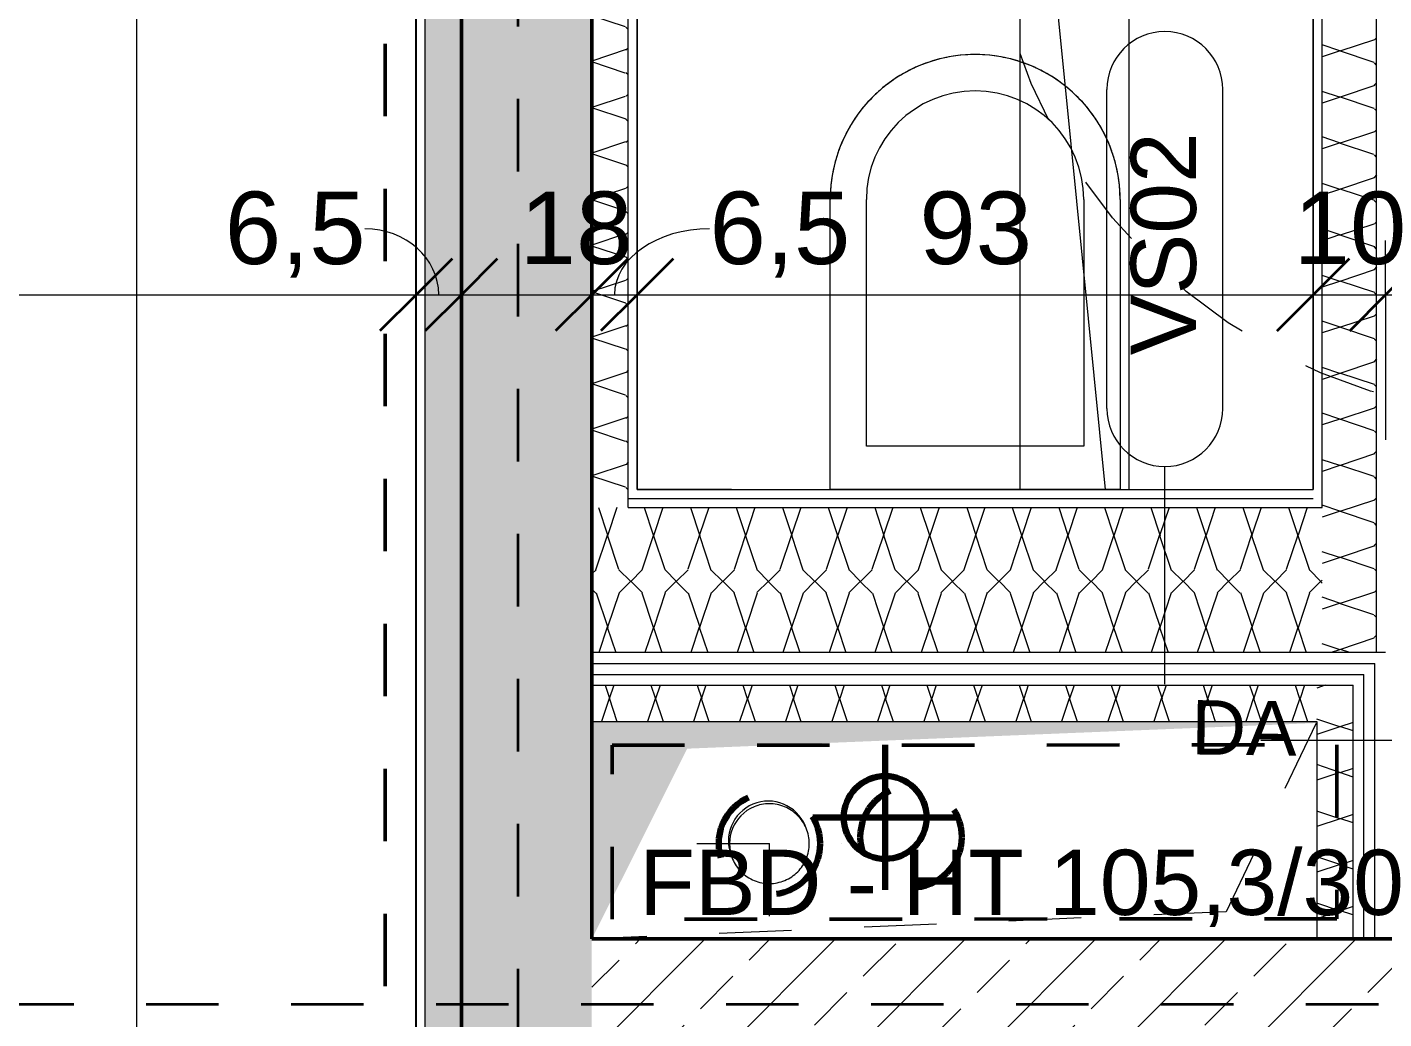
# Model space of a CAD drawing. Header units: metres. Extents: x -67.4 to -27.2, y 43.9 to 89.6.
# Drawn here: x -45.808 to -43.936, y 62.601 to 63.969 of the extents above; entities that cross this region are included whole.
import ezdxf

# ---------------------------------------------------------------- set-up
doc = ezdxf.new("R2010")
doc.units = ezdxf.units.M
for name, pattern in [('Strich Punkt', [0.015875, 0.00635, -0.004763, 0, -0.004763]), ('Strich Punkt Mittel', [0.015875, 0.00635, -0.004763, 0, -0.004763]), ('Verdeckt', [0.003, 0.002, -0.001])]:
    doc.linetypes.add(name, pattern=pattern)
for name, color, linetype, lineweight in [('A-DETL-GENF_', 92, 'Continuous', 13), ('A_2D', 7, 'Continuous', 13), ('A_Bemassung-50_', 4, 'Continuous', 9), ('A_Bemassung_', 4, 'Continuous', 9), ('A_Beschriftung_', 7, 'Continuous', 9), ('A_Bodenschlitz', 7, 'Continuous', 5), ('A_Brandabschnitte', 30, 'Verdeckt', 50), ('A_Decken', 8, 'Continuous', 13), ('A_Durchbruch_Projektion', 8, 'Verdeckt', 5), ('A_Kanal_RW', 150, 'Strich Punkt', 100), ('A_Kanal_SW', 34, 'Strich Punkt', 100), ('A_Raeume_', 7, 'Continuous', 5), ('A_Raster_', 1, 'Continuous', 9), ('A_Sanitaer', 3, 'Continuous', 13), ('A_Waende', 7, 'Continuous', 13), ('P-PIPE', 3, 'Continuous', 5), ('P-PIPE-CNTR', 3, 'Continuous', 5), ('Text', 90, 'Continuous', 9)]:
    doc.layers.add(name, color=color, linetype=linetype, lineweight=lineweight)
doc.styles.add('Arial_2', font='arial.ttf', dxfattribs={"height": 0.09})
doc.styles.add('Arial_5', font='arial.ttf', dxfattribs={"height": 0.1})
doc.styles.add('Arial_6', font='arial.ttf', dxfattribs={"height": 0.075})
doc.dimstyles.new('WGA-Bemaßung', dxfattribs={"dimscale": 0.3048, "dimtxt": 0.102026, "dimasz": 0.328084, "dimexe": 0.246063, "dimexo": 0.0625, "dimgap": 0.04101, "dimtad": 1, "dimdec": 1, "dimlfac": 100, "dimrnd": 0.5, "dimdsep": 46, "dimtxsty": 'Arial_5', "dimblk1": 'OBLIQUE', "dimblk2": 'OBLIQUE', "dimsah": 1, "dimcen": 0.09, "dimdle": 0.246063, "dimazin": 2, "dimtfac": 1, "dimtdec": 4, "dimtix": 1, "dimtmove": 0, "dimatfit": 3, "dimfxl": 0.656168, "dimfxlon": 1, "dimtvp": 1, "dimtolj": 1, "dimtzin": 0, "dimarcsym": 2})
doc.dimstyles.new('WGA-Bemaßung_3', dxfattribs={"dimscale": 0.3048, "dimtxt": 0.102026, "dimasz": 0.328084, "dimexe": 0.246063, "dimexo": 0.0625, "dimgap": 0.04101, "dimtad": 1, "dimdec": 1, "dimlfac": 100, "dimrnd": 0.5, "dimdsep": 46, "dimtxsty": 'Arial_5', "dimblk1": 'OBLIQUE', "dimblk2": 'OBLIQUE', "dimsah": 1, "dimcen": 0.09, "dimdle": 0.246063, "dimazin": 2, "dimtfac": 1, "dimtdec": 4, "dimtix": 1, "dimtmove": 1, "dimatfit": 3, "dimfxl": 0.656168, "dimfxlon": 1, "dimtvp": 1, "dimtolj": 1, "dimtzin": 0, "dimarcsym": 2})
doc.dimstyles.new('WGA-Bemaßung_4', dxfattribs={"dimscale": 0.3048, "dimtxt": 0.102026, "dimasz": 0.328084, "dimexe": 0.246063, "dimexo": 0.0625, "dimgap": 0.04101, "dimtad": 1, "dimdec": 1, "dimlfac": 100, "dimrnd": 0.5, "dimdsep": 46, "dimtxsty": 'Arial_5', "dimblk1": 'OBLIQUE', "dimblk2": 'OBLIQUE', "dimsah": 1, "dimcen": 0.09, "dimdle": 0.246063, "dimazin": 2, "dimtfac": 1, "dimtdec": 4, "dimtix": 1, "dimtmove": 2, "dimatfit": 3, "dimfxl": 0.656168, "dimfxlon": 1, "dimtvp": 1, "dimtolj": 1, "dimtzin": 0, "dimarcsym": 2})
doc.dimstyles.new('WGA-Bemaßung_5', dxfattribs={"dimscale": 0.3048, "dimtxt": 0.102026, "dimasz": 0.328084, "dimexe": 0.246063, "dimexo": 0.0625, "dimgap": 0.04101, "dimtad": 1, "dimdec": 1, "dimlfac": 100, "dimrnd": 0.5, "dimdsep": 46, "dimtxsty": 'Arial_5', "dimblk1": 'OBLIQUE', "dimblk2": 'OBLIQUE', "dimsah": 1, "dimcen": 0.09, "dimdle": 0.246063, "dimazin": 2, "dimtfac": 1, "dimtdec": 4, "dimtix": 1, "dimtmove": 0, "dimatfit": 3, "dimfxl": 0.656168, "dimfxlon": 1, "dimtvp": 1, "dimtolj": 1, "dimtzin": 0, "dimarcsym": 2})
pattern_1 = [(45, (0, 0), (-0.08980256, 0.08980256), []), (45, (0.0898, 0), (-0.08980256, 0.08980256), [0.0635, -0.03175])]

# ---------------------------------------------------------------- blocks, each defined once
blk = doc.blocks.new('Sani_WC-Wandbasierend - 400x600-3804283-263_PP_03DG_BT2')
at = {"layer": 'A_Sanitaer', "lineweight": 5}
for p, q in [((-0.075, -0.5125), (-0.075, -0.1125)), ((-0.075, -0.1125), (0.325, -0.1125)), ((-0.075, -0.5125), (-0.075, -0.1125)), ((0.325, -0.1125), (0.325, -0.5125)), ((0.325, -0.1125), (0.325, -0.5125)), ((-0.025, -0.1725), (0.275, -0.1725)), ((-0.025, -0.5125), (-0.025, -0.1725)), ((0.275, -0.1725), (0.275, -0.5125))]:
    blk.add_line(p, q, dxfattribs=at)
for radius, start, end in [(0.2, 180, 0), (0.2, 180, 195.2197), (0.15, 180, 360), (0.2, 344.7803, 360), (0.2, 195.2197, 200.149), (0.2, 339.851, 344.7803), (0.2, 200.149, 210.5085), (0.2, 332.2044, 339.851), (0.2, 210.5085, 216.2662), (0.2, 323.7338, 329.4915), (0.2, 329.4915, 332.0709), (0.2, 216.2662, 225.9281), (0.2, 314.0719, 323.7338), (0.2, 225.9281, 231.8048), (0.2, 231.8048, 241.6661), (0.2, 298.3339, 308.1952), (0.2, 308.1952, 314.0719), (0.2, 241.6661, 247.1471), (0.2, 292.8529, 298.3339), (0.2, 247.1471, 258.666), (0.2, 258.666, 262.3967), (0.2, 262.3967, 277.6033), (0.2, 277.6033, 281.334), (0.2, 281.334, 292.8529)]:
    blk.add_arc((0.125, -0.5125), radius, start, end, dxfattribs=at)
blk = doc.blocks.new('Symbol_Schatten - Bodendurchbruch_Schatten-5766304-263_PP_03DG_BT2')
at = {"layer": 'A-DETL-GENF_'}
blk.add_hatch(color=256, dxfattribs=at).paths.add_polyline_path([(-0.5263, -0.15), (-0.3948, 0.1125), (0.4737, 0.1479), (0.4736, 0.15), (-0.5263, 0.15), (-0.5263, -0.15)])
blk = doc.blocks.new('Symbol_Schatten_Verdeckt_unten - Bodendurchbruch_Schatten_Verdeckt_unten-V67-263_PP_03DG_BT2')
at = {"layer": 'A_Durchbruch_Projektion'}
for p, q in [((-0.375, 0.1125), (0.5, 0.15)), ((-0.499, -0.1478), (-0.375, 0.1125))]:
    blk.add_line(p, q, dxfattribs=at)
blk = doc.blocks.new('Allg_BS - HKLS-10240990-263_PP_03DG_BT2')
at = {"layer": 'A_Bodenschlitz'}
for p, q in [((-0.4294, 0.0065), (0.1598, 0.0065)), ((0.1256, -0.056), (0.7506, 0.0065)), ((0.1598, 0.0065), (0.7506, 0.0065)), ((0.7506, 0.0065), (0.7506, -0.1435)), ((-0.4294, -0.1115), (0.1256, -0.056)), ((0.7506, -0.1435), (-0.4294, -0.1435))]:
    blk.add_line(p, q, dxfattribs=at)
blk = doc.blocks.new('DIMBLOCK232-263_PP_03DG_BT2')
at = {"layer": 'A_Bemassung-50_', "transparency": 16777216}
for p, q in [((-46.821, 63.6), (-46.821, 63.8)), ((-45.271, 63.6), (-45.271, 63.8)), ((-46.821, 63.6), (-45.271, 63.6)), ((-46.821, 63.6), (-46.821, 63.525)), ((-45.271, 63.6), (-45.271, 63.525))]:
    blk.add_line(p, q, dxfattribs=at)
at = {"layer": 'A_Bemassung-50_', "lineweight": 35, "transparency": 16777216}
for p, q in [((-46.821, 63.6), (-46.771, 63.65)), ((-45.271, 63.6), (-45.221, 63.65)), ((-46.821, 63.6), (-46.871, 63.55)), ((-45.271, 63.6), (-45.321, 63.55))]:
    blk.add_line(p, q, dxfattribs=at)
at = {"layer": 'A_Bemassung-50_', "color": 0, "transparency": 16777216, "insert": (-46.1614, 63.7423), "char_height": 0.1, "width": 0.276883, "attachment_point": 1, "rotation": 359.9983, "line_spacing_factor": 0.941778, "style": 'Arial_5'}
blk.add_mtext('155', dxfattribs=at)
blk = doc.blocks.new('_Oblique')
at = {"color": 0, "linetype": 'ByBlock', "lineweight": -2}
blk.add_line((-0.5, -0.5), (0.5, 0.5), dxfattribs=at)
blk = doc.blocks.new('DIMBLOCK233-263_PP_03DG_BT2')
at = {"layer": 'A_Bemassung-50_', "transparency": 16777216}
for p, q in [((-45.271, 63.6), (-45.271, 63.8)), ((-45.2085, 63.6), (-45.2085, 63.8)), ((-45.271, 63.6), (-45.2085, 63.6)), ((-45.271, 63.6), (-45.271, 63.525)), ((-45.2085, 63.6), (-45.2085, 63.525))]:
    blk.add_line(p, q, dxfattribs=at)
at = {"layer": 'A_Bemassung-50_', "lineweight": 35, "transparency": 16777216}
for p, q in [((-45.271, 63.6), (-45.221, 63.65)), ((-45.2085, 63.6), (-45.1585, 63.65)), ((-45.271, 63.6), (-45.321, 63.55)), ((-45.2085, 63.6), (-45.2585, 63.55))]:
    blk.add_line(p, q, dxfattribs=at)
at = {"layer": 'A_Bemassung-50_', "transparency": 16777216}
blk.add_ellipse((-45.3418, 63.6), major_axis=(-0.102, 0), ratio=0.891807, start_param=3.141593, end_param=4.712389, dxfattribs=at)
at = {"layer": 'A_Bemassung-50_', "color": 0, "transparency": 16777216, "insert": (-45.5349, 63.7423), "char_height": 0.1, "width": 0.231677, "attachment_point": 1, "rotation": 359.9983, "line_spacing_factor": 0.941778, "style": 'Arial_5'}
blk.add_mtext('6,5', dxfattribs=at)
blk = doc.blocks.new('DIMBLOCK234-263_PP_03DG_BT2')
at = {"layer": 'A_Bemassung-50_', "transparency": 16777216}
for p, q in [((-45.2085, 63.6), (-45.2085, 63.8)), ((-45.0285, 63.6), (-45.0285, 63.8)), ((-45.2085, 63.6), (-45.0285, 63.6)), ((-45.2085, 63.6), (-45.2085, 63.525)), ((-45.0285, 63.6), (-45.0285, 63.525))]:
    blk.add_line(p, q, dxfattribs=at)
at = {"layer": 'A_Bemassung-50_', "lineweight": 35, "transparency": 16777216}
for p, q in [((-45.2085, 63.6), (-45.1585, 63.65)), ((-45.0285, 63.6), (-44.9785, 63.65)), ((-45.2085, 63.6), (-45.2585, 63.55)), ((-45.0285, 63.6), (-45.0785, 63.55))]:
    blk.add_line(p, q, dxfattribs=at)
at = {"layer": 'A_Bemassung-50_', "color": 0, "transparency": 16777216, "insert": (-45.128, 63.7423), "char_height": 0.1, "width": 0.184588, "attachment_point": 1, "rotation": 359.9983, "line_spacing_factor": 0.941778, "style": 'Arial_5'}
blk.add_mtext('18', dxfattribs=at)
blk = doc.blocks.new('DIMBLOCK235-263_PP_03DG_BT2')
at = {"layer": 'A_Bemassung-50_', "transparency": 16777216}
for p, q in [((-45.0285, 63.6), (-45.0285, 63.8)), ((-44.966, 63.6), (-44.966, 63.8)), ((-45.0285, 63.6), (-44.966, 63.6)), ((-45.0285, 63.6), (-45.0285, 63.525)), ((-44.966, 63.6), (-44.966, 63.525))]:
    blk.add_line(p, q, dxfattribs=at)
at = {"layer": 'A_Bemassung-50_', "lineweight": 35, "transparency": 16777216}
for p, q in [((-45.0285, 63.6), (-44.9785, 63.65)), ((-44.966, 63.6), (-44.916, 63.65)), ((-45.0285, 63.6), (-45.0785, 63.55)), ((-44.966, 63.6), (-45.016, 63.55))]:
    blk.add_line(p, q, dxfattribs=at)
at = {"layer": 'A_Bemassung-50_', "transparency": 16777216}
blk.add_ellipse((-44.8662, 63.6), major_axis=(-0.1311, 0), ratio=0.694095, start_param=4.712389, end_param=6.283185, dxfattribs=at)
at = {"layer": 'A_Bemassung-50_', "color": 0, "transparency": 16777216, "insert": (-44.8662, 63.7423), "char_height": 0.1, "width": 0.231677, "attachment_point": 1, "rotation": 359.9983, "line_spacing_factor": 0.941778, "style": 'Arial_5'}
blk.add_mtext('6,5', dxfattribs=at)
blk = doc.blocks.new('DIMBLOCK236-263_PP_03DG_BT2')
at = {"layer": 'A_Bemassung-50_', "transparency": 16777216}
for p, q in [((-44.966, 63.6), (-44.966, 63.8)), ((-44.0335, 63.5999), (-44.0335, 63.7999)), ((-44.966, 63.6), (-44.0335, 63.5999)), ((-44.966, 63.6), (-44.966, 63.525)), ((-44.0335, 63.5999), (-44.0335, 63.5249))]:
    blk.add_line(p, q, dxfattribs=at)
at = {"layer": 'A_Bemassung-50_', "lineweight": 35, "transparency": 16777216}
for p, q in [((-44.966, 63.6), (-44.916, 63.65)), ((-44.0335, 63.5999), (-43.9835, 63.6499)), ((-44.966, 63.6), (-45.016, 63.55)), ((-44.0335, 63.5999), (-44.0835, 63.5499))]:
    blk.add_line(p, q, dxfattribs=at)
at = {"layer": 'A_Bemassung-50_', "color": 0, "transparency": 16777216, "insert": (-44.5767, 63.7423), "char_height": 0.1, "width": 0.184588, "attachment_point": 1, "rotation": 359.9983, "line_spacing_factor": 0.941778, "style": 'Arial_5'}
blk.add_mtext('93', dxfattribs=at)
blk = doc.blocks.new('DIMBLOCK237-263_PP_03DG_BT2')
at = {"layer": 'A_Bemassung-50_', "transparency": 16777216}
for p, q in [((-44.0335, 63.5999), (-44.0335, 63.7999)), ((-43.9335, 63.5999), (-43.9335, 63.6749)), ((-44.0335, 63.5999), (-43.9335, 63.5999)), ((-44.0335, 63.5999), (-44.0335, 63.5249)), ((-43.9335, 63.5999), (-43.9335, 63.3999))]:
    blk.add_line(p, q, dxfattribs=at)
at = {"layer": 'A_Bemassung-50_', "lineweight": 35, "transparency": 16777216}
for p, q in [((-44.0335, 63.5999), (-43.9835, 63.6499)), ((-43.9335, 63.5999), (-43.8835, 63.6499)), ((-44.0335, 63.5999), (-44.0835, 63.5499)), ((-43.9335, 63.5999), (-43.9835, 63.5499))]:
    blk.add_line(p, q, dxfattribs=at)
at = {"layer": 'A_Bemassung-50_', "color": 0, "transparency": 16777216, "insert": (-44.0604, 63.7423), "char_height": 0.1, "width": 0.184588, "attachment_point": 1, "rotation": 359.9983, "line_spacing_factor": 0.941778, "style": 'Arial_5'}
blk.add_mtext('10', dxfattribs=at)
blk = doc.blocks.new('DIMBLOCK238-263_PP_03DG_BT2')
at = {"layer": 'A_Bemassung-50_', "transparency": 16777216}
for p, q in [((-41.4929, 63.5999), (-41.4929, 63.7999)), ((-43.9335, 63.5999), (-43.9335, 63.6749)), ((-43.9335, 63.5999), (-41.4929, 63.5999)), ((-43.9335, 63.5999), (-43.9335, 63.3999)), ((-41.4929, 63.5999), (-41.4929, 63.5249))]:
    blk.add_line(p, q, dxfattribs=at)
at = {"layer": 'A_Bemassung-50_', "lineweight": 35, "transparency": 16777216}
for p, q in [((-43.9335, 63.5999), (-43.8835, 63.6499)), ((-41.4929, 63.5999), (-41.4429, 63.6499)), ((-43.9335, 63.5999), (-43.9835, 63.5499)), ((-41.4929, 63.5999), (-41.5429, 63.5499))]:
    blk.add_line(p, q, dxfattribs=at)
at = {"layer": 'A_Bemassung-50_', "color": 0, "transparency": 16777216, "insert": (-42.8286, 63.9484), "char_height": 0.1, "width": 0.276883, "attachment_point": 1, "rotation": 359.9983, "line_spacing_factor": 0.941778, "style": 'Arial_5'}
blk.add_mtext('244', dxfattribs=at)
blk = doc.blocks.new('BS_Wand_Lollipop - rechts_oben-2026913-263_PP_03DG_BT2')
at = {"layer": 'A_Beschriftung_'}
for p, q in [((0.0046, 0.0016), (0.0134, 0.0016)), ((-0.003, 0), (0.003, 0)), ((0.0046, -0.0016), (0.0134, -0.0016))]:
    blk.add_line(p, q, dxfattribs=at)
for centre, start, end in [((0.0046, 0), 90, 270), ((0.0134, 0), 270, 90)]:
    blk.add_arc(centre, 0.0016, start, end, dxfattribs=at)
blk = doc.blocks.new('DIMBLOCK359-263_PP_03DG_BT2')
at = {"layer": 'A_Bemassung-50_', "lineweight": 35, "transparency": 16777216}
for p, q in [((-45.6565, 65.1463), (-45.7065, 65.1963)), ((-45.6565, 65.1463), (-45.6065, 65.0963)), ((-45.6567, 59.2837), (-45.7067, 59.3337)), ((-45.6567, 59.2837), (-45.6067, 59.2337))]:
    blk.add_line(p, q, dxfattribs=at)
at = {"layer": 'A_Bemassung-50_', "transparency": 16777216}
for p, q in [((-45.6565, 65.1463), (-45.7315, 65.1463)), ((-45.6565, 65.1463), (-45.6567, 59.2837)), ((-45.6565, 65.1463), (-45.4565, 65.1463)), ((-45.6567, 59.2837), (-45.7317, 59.2837)), ((-45.6567, 59.2837), (-45.4567, 59.2837))]:
    blk.add_line(p, q, dxfattribs=at)
at = {"layer": 'A_Bemassung-50_', "color": 0, "transparency": 16777216, "insert": (-45.7989, 62.0416), "char_height": 0.1, "width": 0.416266, "attachment_point": 1, "rotation": 90, "line_spacing_factor": 0.941778, "style": 'Arial_5'}
blk.add_mtext('586,5', dxfattribs=at)

msp = doc.modelspace()

# ---------------------------------------------------------------- hatches: boundary and pattern name
at = {"layer": 'A_Waende', "lineweight": 5}
h = msp.add_hatch(dxfattribs=at)
h.set_pattern_fill('FP_2', color=250, style=0, pattern_type=2)
h.set_pattern_definition(pattern_1)
h.paths.add_polyline_path([(-45.0288, 55.6487), (-45.0287, 58.2637), (-45.2087, 58.2637), (-45.2087, 55.6487), (-45.0976, 55.6487)])
h.paths.add_polyline_path([(-45.0287, 59.2837), (-45.0285, 65.1463), (-45.2085, 65.1463), (-45.2085, 59.2837), (-45.0287, 59.2837)])
h.paths.add_polyline_path([(-45.0284, 66.1663), (-45.0284, 66.1663), (-45.0283, 72.0239), (-45.2083, 72.0239), (-45.2083, 66.1663), (-45.0285, 66.1663)])
h.paths.add_polyline_path([(-45.0283, 71.3533), (-45.0283, 71.3533), (-45.0283, 71.6779)])
h.paths.add_polyline_path([(-45.0283, 73.0439), (-45.0282, 73.0439), (-45.0282, 76.4765), (-45.2081, 76.4765), (-45.2082, 73.0439)])
h = msp.add_hatch(dxfattribs=at)
h.set_pattern_fill('FP_9', color=250, angle=-112.36, style=0, pattern_type=2)
h.set_pattern_definition([(314.998, (-45.27071, 66.52067), (0.2539954, -0.1270123), [0.02245, -0.15715]), (314.998, (-45.16011, 66.47409), (0.2539954, -0.1270123), [0.02245, -0.15715]), (314.998, (-45.27058, 66.4579), (0.2539954, -0.1270123), [0.02245, -0.15715]), (314.998, (-45.159435, 66.41002), (0.2539954, -0.1270123), [0.02245, -0.15715]), (341.563, (-45.255255, 66.50566), (0.50799322, -0.12701842), [0.0502, -0.35141]), (341.563, (-45.207873, 66.489414), (0.50799322, -0.12701842), [0.0502, -0.35141]), (341.563, (-45.255504, 66.441966), (0.50799322, -0.12701842), [0.0502, -0.35141]), (341.563, (-45.206817, 66.426264), (0.50799322, -0.12701842), [0.0502, -0.35141]), (44.998, (-45.16018, 66.50548), (-0.2540043, -0.1269946), [0.02245, -0.15715]), (44.998, (-45.27058, 66.4579), (-0.2540043, -0.1269946), [0.02245, -0.15715]), (44.998, (-45.1595, 66.4414), (-0.2540043, -0.1269946), [0.02245, -0.15715]), (44.998, (-45.27083, 66.3942), (-0.2540043, -0.1269946), [0.02245, -0.15715]), (18.433, (-45.207873, 66.489414), (-0.50800209, -0.12698295), [0.0502, -0.35141]), (18.433, (-45.25557, 66.47335), (-0.50800209, -0.12698295), [0.0502, -0.35141]), (18.433, (-45.206817, 66.426264), (-0.50800209, -0.12698295), [0.0502, -0.35141]), (18.433, (-45.254514, 66.4102), (-0.50800209, -0.12698295), [0.0502, -0.35141])])
h.paths.add_polyline_path([(-45.2087, 57.3461), (-45.2087, 57.3461), (-45.2087, 58.2637), (-45.2587, 58.2637), (-45.2587, 57.3461), (-45.2539, 57.3461)])
h.paths.add_polyline_path([(-45.2087, 59.2837), (-45.2085, 65.1463), (-45.2585, 65.1463), (-45.2585, 59.2837)])
h.paths.add_polyline_path([(-45.2084, 66.1663), (-45.2083, 72.0239), (-45.2583, 72.0239), (-45.2583, 66.1663)])
h.paths.add_polyline_path([(-45.2082, 73.0439), (-45.2082, 75.6964), (-45.2582, 75.6964), (-45.2582, 73.0439), (-45.2083, 73.0439)])
h = msp.add_hatch(dxfattribs=at)
h.set_pattern_fill('FP_128', color=250, angle=247.64, style=0, pattern_type=2)
h.set_pattern_definition([(135, (-44.965925, 64.144025), (-0.254, 0.127003), [0.02245, -0.15715]), (135, (-45.07707, 64.19191), (-0.254, 0.127003), [0.02245, -0.15715]), (135, (-44.96606, 64.206795), (-0.254, 0.1270034), [0.02245, -0.15715]), (135, (-45.0772, 64.25468), (-0.254, 0.1270034), [0.02245, -0.15715]), (161.565, (-44.982303, 64.159413), (-0.5079977, 0.1270007), [0.0502, -0.35141]), (161.565, (-45.029685, 64.17566), (-0.5079977, 0.1270007), [0.0502, -0.35141]), (161.565, (-44.982053, 64.223107), (-0.5079977, 0.1270007), [0.0502, -0.35141]), (161.565, (-45.029435, 64.239354), (-0.5079977, 0.1270007), [0.0502, -0.35141]), (225, (-45.07738, 64.1596), (0.254, 0.127003), [0.02245, -0.15715]), (225, (-44.96606, 64.206795), (0.254, 0.1270034), [0.02245, -0.15715]), (225, (-45.07713, 64.22329), (0.254, 0.1270034), [0.02245, -0.15715]), (225, (-44.96581, 64.27049), (0.254, 0.1270034), [0.02245, -0.15715]), (198.435, (-45.029685, 64.17566), (0.5079977, 0.1270007), [0.0502, -0.35141]), (198.435, (-44.981988, 64.191722), (0.5079977, 0.1270007), [0.0502, -0.35141]), (198.435, (-45.029435, 64.239354), (0.5079977, 0.1270007), [0.0502, -0.35141]), (198.435, (-44.98212, 64.25449), (0.5079977, 0.1270007), [0.0502, -0.35141])])
h.paths.add_polyline_path([(-44.9785, 63.3063), (-44.9785, 64.9688), (-45.0285, 64.9688), (-45.0284, 63.3063), (-44.985, 63.3063)])
h = msp.add_hatch(dxfattribs=at)
h.set_pattern_fill('FP_66', color=250, angle=247.64, style=0, pattern_type=2)
h.set_pattern_definition([(134.998, (-43.9334, 64.03071), (-0.253995, 0.127012), [0.02245, -0.15715]), (134.998, (-44.04454, 64.07859), (-0.253995, 0.127012), [0.02245, -0.15715]), (134.998, (-43.93315, 64.0944), (-0.253995, 0.127012), [0.02245, -0.15715]), (134.998, (-44.04429, 64.14228), (-0.2539954, 0.127012), [0.02245, -0.15715]), (161.563, (-43.949398, 64.04702), (-0.5079932, 0.1270184), [0.0502, -0.35141]), (161.563, (-43.99678, 64.063266), (-0.5079932, 0.1270184), [0.0502, -0.35141]), (161.563, (-43.94915, 64.110713), (-0.5079932, 0.1270184), [0.0502, -0.35141]), (161.563, (-43.99691, 64.126035), (-0.5079932, 0.1270184), [0.0502, -0.35141]), (224.998, (-44.04448, 64.0472), (0.254004, 0.126995), [0.02245, -0.15715]), (224.998, (-43.93315, 64.0944), (0.254004, 0.1269946), [0.02245, -0.15715]), (224.998, (-44.04423, 64.1109), (0.254004, 0.1269946), [0.02245, -0.15715]), (224.998, (-43.93383, 64.15848), (0.254004, 0.1269946), [0.02245, -0.15715]), (198.433, (-43.99678, 64.063266), (0.5080021, 0.126983), [0.0502, -0.35141]), (198.433, (-43.949463, 64.078404), (0.5080021, 0.126983), [0.0502, -0.35141]), (198.433, (-43.99691, 64.126035), (0.5080021, 0.126983), [0.0502, -0.35141]), (198.433, (-43.949214, 64.1421), (0.5080021, 0.126983), [0.0502, -0.35141])])
h.paths.add_polyline_path([(-43.946, 63.1063), (-43.946, 64.9688), (-44.021, 64.9688), (-44.021, 63.1063), (-43.9758, 63.1063)])
h = msp.add_hatch(dxfattribs=at)
h.set_pattern_fill('FP_67', color=250, angle=-112.36, style=0, pattern_type=2)
h.set_pattern_definition([(224.998, (-44.53131, 63.3316), (-0.127012, -0.253995), [0.02245, -0.15715]), (224.998, (-44.57827, 63.22008), (-0.127012, -0.253995), [0.02245, -0.15715]), (224.998, (-44.59408, 63.33147), (-0.127012, -0.253995), [0.02245, -0.15715]), (224.998, (-44.64196, 63.22033), (-0.127012, -0.253995), [0.02245, -0.15715]), (251.563, (-44.5467, 63.315226), (-0.1270184, -0.5079932), [0.0502, -0.35141]), (251.563, (-44.562947, 63.267844), (-0.1270184, -0.5079932), [0.0502, -0.35141]), (251.563, (-44.610394, 63.315475), (-0.1270184, -0.5079932), [0.0502, -0.35141]), (251.563, (-44.62664, 63.268093), (-0.1270184, -0.5079932), [0.0502, -0.35141]), (314.998, (-44.54688, 63.22015), (-0.126995, 0.254004), [0.02245, -0.15715]), (314.998, (-44.59408, 63.33147), (-0.126995, 0.254004), [0.02245, -0.15715]), (314.998, (-44.61058, 63.2204), (-0.126995, 0.254004), [0.02245, -0.15715]), (314.998, (-44.65816, 63.3308), (-0.126995, 0.254004), [0.02245, -0.15715]), (288.433, (-44.562947, 63.267844), (-0.126983, 0.508002), [0.0502, -0.35141]), (288.433, (-44.57901, 63.31554), (-0.126983, 0.508002), [0.0502, -0.35141]), (288.433, (-44.62664, 63.268093), (-0.126983, 0.508002), [0.0502, -0.35141]), (288.433, (-44.64178, 63.31541), (-0.126983, 0.508002), [0.0502, -0.35141])])
h.paths.add_polyline_path([(-44.021, 63.1063), (-44.021, 63.3063), (-45.0285, 63.3063), (-45.0284, 63.1063), (-44.025, 63.1063)])
h = msp.add_hatch(dxfattribs=at)
h.set_pattern_fill('FP_69', color=250, angle=-112.36, style=0, pattern_type=2)
h.set_pattern_definition([(224.998, (-44.52868, 63.10669), (-0.127012, -0.253995), [0.02245, -0.15715]), (224.998, (-44.57563, 62.99517), (-0.127012, -0.253995), [0.02245, -0.15715]), (224.998, (-44.59145, 63.10656), (-0.127012, -0.253995), [0.02245, -0.15715]), (224.998, (-44.63933, 62.99542), (-0.127012, -0.253995), [0.02245, -0.15715]), (251.563, (-44.544065, 63.090312), (-0.1270184, -0.5079932), [0.0502, -0.35141]), (251.563, (-44.56031, 63.04293), (-0.1270184, -0.5079932), [0.0502, -0.35141]), (251.563, (-44.60776, 63.09056), (-0.1270184, -0.5079932), [0.0502, -0.35141]), (251.563, (-44.624006, 63.04318), (-0.1270184, -0.5079932), [0.0502, -0.35141]), (314.998, (-44.54425, 62.99523), (-0.126995, 0.254004), [0.02245, -0.15715]), (314.998, (-44.59145, 63.10656), (-0.126995, 0.254004), [0.02245, -0.15715]), (314.998, (-44.60794, 62.99548), (-0.126995, 0.254004), [0.02245, -0.15715]), (314.998, (-44.65552, 63.10588), (-0.126995, 0.254004), [0.02245, -0.15715]), (288.433, (-44.56031, 63.04293), (-0.126983, 0.508002), [0.0502, -0.35141]), (288.433, (-44.576374, 63.090627), (-0.126983, 0.508002), [0.0502, -0.35141]), (288.433, (-44.624006, 63.04318), (-0.126983, 0.508002), [0.0502, -0.35141]), (288.433, (-44.639143, 63.090497), (-0.126983, 0.508002), [0.0502, -0.35141])])
h.paths.add_polyline_path([(-44.0285, 63.0113), (-44.0285, 63.0613), (-45.0285, 63.0613), (-45.0284, 63.0113), (-44.0335, 63.0113)])
h = msp.add_hatch(dxfattribs=at)
h.set_pattern_fill('FP_68', color=250, angle=247.64, style=0, pattern_type=2)
h.set_pattern_definition([(135, (-43.93339, 62.90831), (-0.253995, 0.127012), [0.02245, -0.15715]), (135, (-44.04453, 62.95619), (-0.253995, 0.127012), [0.02245, -0.15715]), (134.998, (-43.93314, 62.972005), (-0.253995, 0.127012), [0.02245, -0.15715]), (134.998, (-44.04428, 63.01989), (-0.253995, 0.127012), [0.02245, -0.15715]), (161.563, (-43.949384, 62.924623), (-0.507993, 0.1270184), [0.0502, -0.35141]), (161.563, (-43.996766, 62.94087), (-0.507993, 0.1270184), [0.0502, -0.35141]), (161.563, (-43.949135, 62.988317), (-0.507993, 0.1270184), [0.0502, -0.35141]), (161.563, (-43.996897, 63.00364), (-0.507993, 0.1270184), [0.0502, -0.35141]), (225, (-44.04446, 62.92481), (0.254004, 0.126995), [0.02245, -0.15715]), (224.998, (-43.93314, 62.972005), (0.254004, 0.126995), [0.02245, -0.15715]), (224.998, (-44.04459, 62.98758), (0.254004, 0.126995), [0.02245, -0.15715]), (224.998, (-43.93381, 63.03608), (0.254004, 0.126995), [0.02245, -0.15715]), (198.433, (-43.996766, 62.94087), (0.508002, 0.126983), [0.0502, -0.35141]), (198.433, (-43.94945, 62.956008), (0.508002, 0.126983), [0.0502, -0.35141]), (198.433, (-43.996897, 63.00364), (0.508002, 0.126983), [0.0502, -0.35141]), (198.433, (-43.9492, 63.0197), (0.508002, 0.126983), [0.0502, -0.35141])])
h.paths.add_polyline_path([(-43.9785, 62.7113), (-43.9785, 62.7113), (-43.9785, 63.0613), (-44.0285, 63.0613), (-44.0285, 62.7113), (-44.0004, 62.7113)])
h = msp.add_hatch(dxfattribs=at)
h.set_pattern_fill('FP_2', color=250, style=0, pattern_type=2)
h.set_pattern_definition(pattern_1)
h.paths.add_polyline_path([(-44.9536, 62.5313), (-44.9536, 62.5313), (-44.9536, 62.557)])
h.paths.add_polyline_path([(-37.7086, 62.5311), (-37.7086, 62.7111), (-45.0285, 62.7113), (-45.0284, 62.5313), (-37.7086, 62.5311)])
h.paths.add_polyline_path([(-44.9286, 62.5313), (-44.9286, 62.5313), (-44.9311, 62.5313)])

# ---------------------------------------------------------------- linework, layer by layer
at = {"layer": 'A_2D', "linetype": 'Verdeckt', "lineweight": 5}
msp.add_circle((-43.7314, 64.1832), 0.75, dxfattribs=at)
at = {"layer": 'A_Brandabschnitte'}
for p, q in [((-45.3137, 57.4461), (-45.3132, 75.5836)), ((-45.0007, 62.9785), (-44.0007, 62.9791)), ((-45.0006, 62.7385), (-45.0007, 62.9785)), ((-44.0007, 62.9791), (-44.0006, 62.7391)), ((-44.0006, 62.7391), (-45.0006, 62.7385))]:
    msp.add_line(p, q, dxfattribs=at)
at = {"layer": 'A_Decken'}
for p, q in [((-45.2711, 62.215), (-45.2719, 65.1263)), ((-44.8361, 63.3313), (-44.0335, 63.3313))]:
    msp.add_line(p, q, dxfattribs=at)
at = {"layer": 'A_Kanal_RW'}
msp.add_circle((-44.5882, 62.8519), 0.07, dxfattribs=at)
at = {"layer": 'A_Kanal_SW'}
msp.add_circle((-44.7836, 62.8428), 0.07, dxfattribs=at)
at = {"layer": 'A_Raeume_', "flags": 128}
for points in [[(-45.2712, 57.4086), (-45.2707, 75.6339), (-46.8207, 75.634), (-46.8209, 68.8038), (-46.8211, 60.1286), (-46.8836, 60.1286), (-46.8836, 60.127), (-46.8837, 58.7511), (-46.8212, 58.7511), (-46.8212, 58.6611), (-46.8212, 57.9086), (-46.8212, 57.4086)], [(-44.0335, 64.9563), (-44.966, 64.9563), (-44.966, 63.3313), (-44.0335, 63.3313)]]:
    msp.add_lwpolyline(points, close=True, dxfattribs=at)
at = {"layer": 'A_Raster_', "linetype": 'Strich Punkt Mittel', "lineweight": 35}
for p, q in [((-45.1301, 85.8701), (-45.1313, 46.5268)), ((-56.2434, 62.6216), (-32.1347, 62.6209))]:
    msp.add_line(p, q, dxfattribs=at)
at = {"layer": 'A_Waende'}
for p, q in [((-45.271, 65.1463), (-45.2712, 59.2837)), ((-45.2587, 59.2837), (-45.2585, 65.1463)), ((-44.9785, 63.3063), (-44.9785, 64.9688)), ((-44.021, 63.3063), (-44.021, 64.9688)), ((-43.946, 63.1063), (-43.946, 64.9688)), ((-44.966, 63.3313), (-44.966, 64.9563)), ((-44.0335, 64.9563), (-44.0335, 63.3313)), ((-44.8361, 63.3313), (-44.966, 63.3313)), ((-44.9785, 63.3063), (-44.021, 63.3063)), ((-43.9335, 63.1063), (-45.0285, 63.1063)), ((-45.0285, 63.0613), (-43.9785, 63.0613)), ((-43.9785, 62.7113), (-43.9785, 63.0613))]:
    msp.add_line(p, q, dxfattribs=at)
at = {"layer": 'A_Waende', "color": 10, "lineweight": 50}
for p, q in [((-45.2087, 59.2837), (-45.2085, 65.1463)), ((-45.0285, 63.3313), (-45.0285, 64.9563)), ((-45.0285, 63.4589), (-45.0285, 63.3063)), ((-45.0285, 62.7113), (-45.0285, 63.3063)), ((-37.7085, 62.7111), (-45.0285, 62.7113))]:
    msp.add_line(p, q, dxfattribs=at)
at = {"layer": 'A_Waende', "color": 250, "lineweight": 5}
for p, q in [((-45.0285, 64.8855), (-45.0285, 63.4589)), ((-45.0285, 63.0113), (-44.0285, 63.0113)), ((-44.0285, 63.0113), (-44.0285, 62.7113))]:
    msp.add_line(p, q, dxfattribs=at)
at = {"layer": 'A_Waende', "lineweight": 18}
for p, q in [((-44.9785, 63.3188), (-44.0335, 63.3188)), ((-45.0285, 63.0913), (-43.9485, 63.0913)), ((-45.0285, 63.0763), (-43.9635, 63.0763)), ((-43.9635, 62.7113), (-43.9635, 63.0763)), ((-43.9485, 62.7113), (-43.9485, 63.0913))]:
    msp.add_line(p, q, dxfattribs=at)
at = {"layer": 'P-PIPE', "color": 34, "linetype": 'Strich Punkt'}
for p, q in [((-44.7328, 62.864), (-44.7343, 62.8676)), ((-44.8359, 62.8252), (-44.8343, 62.8216))]:
    msp.add_line(p, q, dxfattribs=at)
at = {"layer": 'P-PIPE', "color": 150, "lineweight": 100}
for start, end in [(112.64, 202.64), (22.64, 112.64), (292.64, 22.64), (202.64, 292.64)]:
    msp.add_arc((-44.6239, 62.8789), 0.0571, start, end, dxfattribs=at)
at = {"layer": 'P-PIPE', "color": 34, "linetype": 'Strich Punkt'}
for centre, start_param, end_param in [((-44.7851, 62.8464), 1.570797, 3.141593), ((-44.7836, 62.8428), 1.570797, 3.141593), ((-44.7851, 62.8464), 6.283184, 7.85398), ((-44.7836, 62.8428), 0, 1.570797), ((-44.7836, 62.8428), 4.712389, 6.283186), ((-44.7851, 62.8464), 6.247087, 6.283185), ((-44.7851, 62.8464), 3.141594, 3.177692), ((-44.7836, 62.8428), 3.141593, 4.71239)]:
    msp.add_ellipse(centre, major_axis=(0.0508, 0.0212), ratio=1, start_param=start_param, end_param=end_param, dxfattribs=at)
at = {"layer": 'P-PIPE-CNTR', "color": 150, "lineweight": 100}
for p, q in [((-44.6239, 62.7789), (-44.6239, 62.9789)), ((-44.7239, 62.8789), (-44.5239, 62.8789))]:
    msp.add_line(p, q, dxfattribs=at)
at = {"layer": 'P-PIPE-CNTR', "color": 34, "linetype": 'Strich Punkt'}
for p, q in [((-44.7836, 62.7428), (-44.7836, 62.9428)), ((-44.8836, 62.8428), (-44.6836, 62.8428))]:
    msp.add_line(p, q, dxfattribs=at)

# ---------------------------------------------------------------- block references
at = {"layer": 'A_2D'}
for name, p, rotation in [('Allg_BS - HKLS-10240990-263_PP_03DG_BT2', (-44.4313, 63.7607), 89.99827587845373), ('Symbol_Schatten - Bodendurchbruch_Schatten-5766304-263_PP_03DG_BT2', (-44.5022, 62.8613), 359.9982758785824), ('Symbol_Schatten_Verdeckt_unten - Bodendurchbruch_Schatten_Verdeckt_unten-V67-263_PP_03DG_BT2', (-44.5285, 62.8613), 179.9982758785824)]:
    msp.add_blockref(name, p, dxfattribs=dict(at, rotation=rotation))
at = {"layer": 'A_Beschriftung_', "xscale": 49.99999999999998, "yscale": 49.99999999999998, "zscale": 49.99999999999998, "rotation": 89.99999999999991}
msp.add_blockref('BS_Wand_Lollipop - rechts_oben-2026913-263_PP_03DG_BT2', (-44.2381, 63.213), dxfattribs=at)
at = {"layer": 'A_Beschriftung_', "xscale": 49.99999999999998, "yscale": 49.99999999999998, "zscale": 49.99999999999998}
msp.add_blockref('BS_Wand_Lollipop - rechts_oben-2026913-263_PP_03DG_BT2', (-43.9557, 62.9856), dxfattribs=at)
at = {"layer": 'A_Sanitaer', "rotation": 179.998275878371}
msp.add_blockref('Sani_WC-Wandbasierend - 400x600-3804283-263_PP_03DG_BT2', (-44.3748, 63.2188), dxfattribs=at)

# ---------------------------------------------------------------- texts
at = {"layer": 'A_Beschriftung_', "insert": (-44.2851, 63.5165), "char_height": 0.09, "width": 0.368776, "attachment_point": 1, "rotation": 90, "style": 'Arial_2'}
msp.add_mtext('VS02', dxfattribs=at)
at = {"layer": 'A_Beschriftung_', "insert": (-44.9633, 62.8344), "char_height": 0.09, "width": 1.254641, "attachment_point": 1, "style": 'Arial_2'}
msp.add_mtext('FBD - HT 105,3/30', dxfattribs=at)
at = {"layer": 'Text', "color": 7, "insert": (-44.2011, 63.0409), "char_height": 0.075, "width": 0.176371, "attachment_point": 1, "rotation": 359.2812, "style": 'Arial_6'}
msp.add_mtext('DA', dxfattribs=at)

# ---------------------------------------------------------------- dimensions: what is measured, and where the dimension line sits
at = {"layer": 'A_Bemassung_'}
for base, p1, p2, angle, dimstyle, override, picture, middle in [((-45.6567, 59.2837), (-45.4565, 65.1463), (-45.4567, 59.2837), 89.9983, 'WGA-Bemaßung_5', {"dimpost": '<>', "dimfxl": 5.862612}, 'DIMBLOCK359-263_PP_03DG_BT2', (-45.7201, 62.215)), ((-45.271, 63.6), (-46.821, 63.8), (-45.271, 63.8), 359.9983, 'WGA-Bemaßung', {"dimpost": '<>', "dimfxl": 1.55}, 'DIMBLOCK232-263_PP_03DG_BT2', (-46.046, 63.6635)), ((-44.03352, 63.59993), (-44.96598, 63.79996), (-44.03352, 63.79993), 359.99828, 'WGA-Bemaßung', {"dimpost": '<>', "dimfxl": 0.93246}, 'DIMBLOCK236-263_PP_03DG_BT2', (-44.49975, 63.66353)), ((-43.9335, 63.5999), (-44.0335, 63.7999), (-43.9335, 63.3999), 359.9983, 'WGA-Bemaßung', {"dimpost": '<>', "dimfxl": 0.412311}, 'DIMBLOCK237-263_PP_03DG_BT2', (-43.9835, 63.6635))]:
    dim = msp.add_linear_dim(base=base, p1=p1, p2=p2, angle=angle, dimstyle=dimstyle, override=override, dxfattribs=at)
    dim.commit()
    dim.dimension.update_dxf_attribs({"geometry": picture, "text_midpoint": middle})
for base, p1, p2, override, picture, middle in [((-41.4929, 63.5999), (-43.9335, 63.3999), (-41.4929, 63.7999), {"dimpost": '<>', "dimfxl": 2.47317}, 'DIMBLOCK238-263_PP_03DG_BT2', (-42.6901, 63.8817)), ((-45.0285, 63.6), (-45.2085, 63.8), (-45.0285, 63.8), {"dimpost": '<>', "dimfxl": 0.18}, 'DIMBLOCK234-263_PP_03DG_BT2', (-45.0357, 63.6756))]:
    dim = msp.add_linear_dim(base=base, p1=p1, p2=p2, angle=359.9983, dimstyle='WGA-Bemaßung_4', override=override, dxfattribs=at)
    dim.commit()
    dim.dimension.update_dxf_attribs({"geometry": picture, "text_midpoint": middle, "dimtype": 160, "text_rotation": 359.9983})
for base, p1, p2, angle, override, picture, middle in [((-45.2085218396, 63.5999645726), (-45.2710158212, 63.7999664533), (-45.2085158213, 63.7999645726), 359.9982758785, {"dimpost": '<>', "dimfxl": 0.0625}, 'DIMBLOCK233-263_PP_03DG_BT2', (-45.4190145833, 63.6756272072)), ((-44.96598, 63.59996), (-45.02852, 63.79996), (-44.96598, 63.79996), 359.99828, {"dimpost": '<>', "dimfxl": 0.06254}, 'DIMBLOCK235-263_PP_03DG_BT2', (-44.75033, 63.67561))]:
    dim = msp.add_linear_dim(base=base, p1=p1, p2=p2, angle=angle, dimstyle='WGA-Bemaßung_3', override=override, dxfattribs=at)
    dim.commit()
    dim.dimension.update_dxf_attribs({"geometry": picture, "text_midpoint": middle, "dimtype": 160})

doc.saveas('drawing.dxf')
